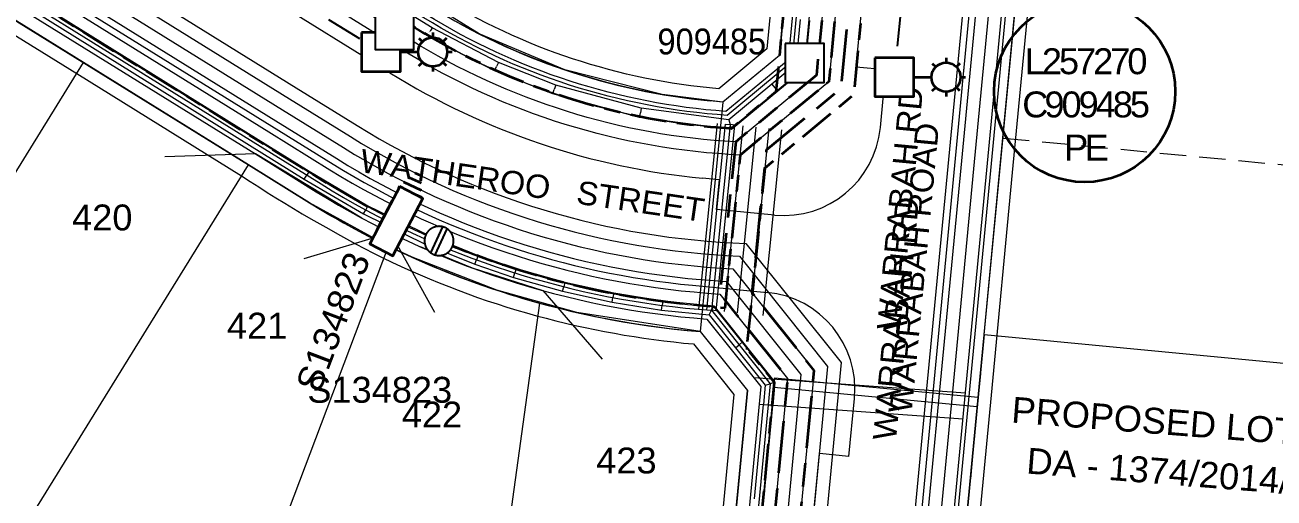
# Model space of a CAD drawing. Header units: metres. Extents: x 0 to 309348, y 0 to 6272736.
# Drawn here: x 308951.7 to 309048.2, y 6271867.9 to 6271904.4 of the extents above; entities that cross this region are included whole.
import ezdxf
from ezdxf.enums import TextEntityAlignment as Align

# ---------------------------------------------------------------- set-up
doc = ezdxf.new("R2010")
doc.units = ezdxf.units.M
for name, pattern in [('Cable Exist UG', [8.2, 4, -1.2, 1.8, -1.2]), ('DASHED', [0.75, 0.5, -0.25]), ('DASHEDX2', [38.1, 25.4, -12.7])]:
    doc.linetypes.add(name, pattern=pattern)
doc.layers.get('0').update_dxf_attribs({"color": 6})
for name, color, linetype, lineweight in [('_User Miscellaneous1', 30, 'Continuous', 13), ('_User Miscellaneous7', 3, 'Continuous', 13), ('_User Miscellaneous9', 211, 'Continuous', 13), ('_User_HV_Exist', 1, 'Continuous', 35), ('_User_LV_Exist', 5, 'Continuous', 35), ('Cadastre Developer_SP_NEW', 92, 'Continuous', 15), ('Cadastre Easements_SP_NEW', 52, 'DASHED', 15), ('Cadastre Roads_SP_NEW', 214, 'Continuous', 15)]:
    doc.layers.add(name, color=color, linetype=linetype, lineweight=lineweight)
doc.layers.add('_User Miscellaneous10', color=252, linetype='Continuous', lineweight=13, plot=False, transparency=0.85)
for name, color, linetype in [('Equip_SP_LV_NEW', 2, 'Continuous'), ('Services_SP_NEW_R4', 2, 'Continuous'), ('SupportsUG_SP_LV_NEW', 2, 'Continuous'), ('SupportsUG_SP_LV_SL_NEW', 2, 'Continuous')]:
    doc.layers.add(name, color=color, linetype=linetype)
doc.styles.add('ARIAL', font='arial.ttf', dxfattribs={"height": 2})
doc.styles.add('iecARIAL', font='arial.ttf', dxfattribs={"height": 2})
doc.styles.add('SL_LABEL', font='arial.ttf', dxfattribs={"height": 2})
doc.styles.get("Standard").update_dxf_attribs({"font": 'arial.ttf'})
doc.linetypes.add('IE Trench HV', pattern='A,5,-0.2,["/",Standard,S=2,R=0,X=0.5,Y=-1],-2', length=7.2)

# ---------------------------------------------------------------- blocks, each defined once
blk = doc.blocks.new('SL_LANTERN_NEW')
at = {"flags": 9}
for tag, p in [('LANTNUMBER', (-1.4, 2.6)), ('LOUTREACH', (-1.4, 2.2)), ('LOUTREACHVOCAB', (-1.4, 2)), ('LRATECODE', (-1.4, 1.8)), ('LREMOVE', (-1.4, 1.6)), ('LREPLACE', (-1.4, 1.4)), ('LTYPEVOCAB', (-1.4, 1)), ('LTYPE', (-1.4, 1.2)), ('LEGEND', (-1.4, 0.8)), ('SUBURB', (-1.4, 0.6)), ('STREETNAME', (-1.4, 0.4)), ('LOCATION', (-1.4, 0.2)), ('LNEW', (-6.4, 0)), ('LMASTVOCAB', (-6.2, 0)), ('LMAST', (-6, 0)), ('LLAMPVOCAB', (-5.8, 0)), ('LLAMP', (-5.6, 0)), ('LEXIST', (-5.4, 0)), ('LCHARGE3PERCENT', (-5.2, 0)), ('LCHARGE3', (-5, 0)), ('LCHARGE2PERCENT', (-4.8, 0)), ('LCHARGE2', (-4.6, 0)), ('LCHARGE1PERCENT', (-4.4, 0)), ('LCHARGE1', (-4.2, 0)), ('LCATEGORY', (-4, 0)), ('LBRACKETVOCAB', (-3.8, 0)), ('LBRACKET', (-3.6, 0)), ('LKINGHEIGHT', (-3.4, 0)), ('CREPLACE', (-3.2, 0)), ('CREMOVE', (-3, 0)), ('CNUMBER', (-2.8, 0)), ('CNEW', (-2.6, 0)), ('CEXIST', (-2.4, 0)), ('USAGE', (-2.2, 0)), ('STATE', (-2, 0)), ('OWNED_BY', (-1.8, 0)), ('ORIENTATION', (-1.6, 0)), ('OPERATING_VOLTAGE', (-1.4, 0)), ('MAINTAINED_BY', (-1.4, -0.663)), ('NOTES', (-1.4, 0)), ('NO_PHASES', (-1.2, 0)), ('LANTERN_TYPE', (-1, 0)), ('LANTERN_PURPOSE', (-0.8, 0)), ('CONTROL_TYPE', (-0.6, 0)), ('CONSTRUCTED_VOLTAGE', (-0.4, 0))]:
    blk.add_attdef(tag, text='', height=0.2, rotation=270, dxfattribs=at).set_placement(p, align=Align.MIDDLE_LEFT)
at = {"style": 'SL_LABEL', "flags": 8}
blk.add_attdef('ASSET_NUM', text='', height=1, dxfattribs=at).set_placement((7, 1), align=Align.MIDDLE_LEFT)
for tag, p, height, flags in [('OPERATED_BY', (-1.4, -0.407), 0.2, 9), ('Z', (0, 0), 0.001, 1)]:
    blk.add_attdef(tag, p, '', height=height, rotation=270, dxfattribs=dict(flags=flags))
at = {"style": 'SL_LABEL', "flags": 9}
blk.add_attdef('STREET_CODE', text='', height=0.001, rotation=270, dxfattribs=at).set_placement((0.001, 0), align=Align.MIDDLE_LEFT)
at = {"flags": 8}
blk.add_attdef('LNUMBER', text='', height=1, dxfattribs=at).set_placement((7, -1), align=Align.MIDDLE_LEFT)
blk.add_wipeout([(5.688, 0), (5.061, -1.061), (4, -1.688), (2.939, -1.061), (2.313, 0), (2.939, 1.061), (4, 1.687), (5.061, 1.061)])
for p, q in [((2.939, 1.061), (3.205, 0.795)), ((4, 1.5), (4, 1.125)), ((5.061, 1.061), (4.795, 0.795)), ((0, 0), (2.875, 0)), ((2.939, -1.061), (3.205, -0.795)), ((5.061, -1.061), (4.795, -0.795)), ((5.125, 0), (5.5, 0)), ((4, -1.125), (4, -1.5))]:
    blk.add_line(p, q)
blk.add_circle((4, 0), 1.125)
blk = doc.blocks.new('PILLAR_NEW')
at = {"width": 0.9}
blk.add_attdef('ASSET_NUM', text='', height=2, dxfattribs=at).set_placement((4, 2), align=Align.MIDDLE_LEFT)
for tag, p, flags in [('SUBURB', (-2, 0), 1), ('STREETNAME', (-1.8, 0), 9), ('PARENT', (-1.6, 0), 9), ('NOTES', (-1.4, 0), 9), ('LOCATION', (-1.2, 0), 9), ('LEGEND', (-1, 0), 9), ('USAGE', (-0.8, 0), 9), ('SUPPORT_TYPE', (-0.6, 0), 9), ('STATE', (-0.4, 0), 9), ('OWNED_BY', (-0.2, 0), 9)]:
    blk.add_attdef(tag, p, '', height=0.2, rotation=270, dxfattribs=dict(flags=flags))
blk.add_wipeout([(1, 2.5), (1, -2.5), (-1, -2.5), (-1, 2.5)])
blk.add_lwpolyline([(-1, 2.5), (-1, -1.25), (-1, 1.25), (-1, -2.5), (1, -2.5), (1, 2.5)], close=True)
blk = doc.blocks.new('*U331')
at = {"layer": 'Equip_SP_LV_NEW', "flags": 9}
for tag, p in [('ACTUAL_STATUS', (0, 0)), ('OPERATING_VOLTAGE', (0, -0.6)), ('ORIENTATION', (0, -0.8)), ('OWNED_BY', (0, -1)), ('CONSTRUCTED_VOLTAGE', (0, -0.2)), ('NO_PHASES', (0, -0.4)), ('STATE', (0, -1.2)), ('SWITCH_TYPE', (0, -1.4)), ('USAGE', (0, -1.6)), ('NOTES', (0, -1.8))]:
    blk.add_attdef(tag, text='', height=0.2, dxfattribs=at).set_placement(p, align=Align.MIDDLE_LEFT)
at = {"layer": 'Equip_SP_LV_NEW', "flags": 1}
blk.add_attdef('Z', (0, 0), '', height=0.2, dxfattribs=at)
blk.add_wipeout([(2.288, -1.052), (2.277, -1.077), (2.266, -1.103), (2.256, -1.129), (2.247, -1.155), (2.238, -1.181), (2.23, -1.207), (2.223, -1.234), (2.216, -1.261), (2.21, -1.288), (2.204, -1.315), (2.2, -1.342), (2.196, -1.369), (2.192, -1.396), (2.189, -1.424), (2.187, -1.451), (2.186, -1.479), (2.185, -1.507), (2.185, -1.534), (2.186, -1.562), (2.187, -1.589), (2.189, -1.617), (2.192, -1.644), (2.195, -1.672), (2.199, -1.699), (2.204, -1.726), (2.209, -1.754), (2.215, -1.78), (2.222, -1.807), (2.229, -1.834), (2.237, -1.86), (2.246, -1.887), (2.255, -1.913), (2.265, -1.938), (2.275, -1.964), (2.287, -1.989), (2.298, -2.014), (2.311, -2.039), (2.324, -2.063), (2.337, -2.087), (2.351, -2.111), (2.366, -2.134), (2.382, -2.157), (2.397, -2.18), (2.414, -2.202), (2.431, -2.224), (2.448, -2.245), (2.466, -2.266), (2.485, -2.287), (2.504, -2.307), (2.523, -2.326), (2.543, -2.345), (2.564, -2.364), (2.585, -2.382), (2.606, -2.399), (2.628, -2.416), (2.65, -2.433), (2.672, -2.449), (2.695, -2.464), (2.719, -2.479), (2.742, -2.493), (2.766, -2.507), (2.791, -2.52), (2.815, -2.532), (2.84, -2.544), (2.865, -2.555), (2.891, -2.566), (2.917, -2.576), (2.943, -2.585), (2.969, -2.594), (2.995, -2.602), (3.022, -2.61), (3.049, -2.616), (3.076, -2.622), (3.103, -2.628), (3.13, -2.633), (3.157, -2.637), (3.184, -2.64), (3.212, -2.643), (3.239, -2.645), (3.267, -2.646), (3.295, -2.647), (3.322, -2.647), (3.35, -2.646), (3.377, -2.645), (3.405, -2.643), (3.432, -2.64), (3.46, -2.637), (3.487, -2.633), (3.514, -2.628), (3.542, -2.623), (3.568, -2.617), (3.595, -2.61), (3.622, -2.603), (3.648, -2.595), (3.675, -2.587), (3.701, -2.577), (3.726, -2.567), (3.752, -2.557), (3.777, -2.546), (3.802, -2.534), (3.827, -2.522), (3.851, -2.509), (3.875, -2.495), (3.899, -2.481), (3.922, -2.466), (3.945, -2.451), (3.968, -2.435), (3.99, -2.418), (4.012, -2.402), (4.033, -2.384), (4.054, -2.366), (4.075, -2.348), (4.095, -2.329), (4.114, -2.309), (4.133, -2.289), (4.152, -2.269), (4.17, -2.248), (4.187, -2.226), (4.204, -2.205), (4.221, -2.183), (4.237, -2.16), (4.252, -2.137), (4.267, -2.114), (4.281, -2.09), (4.295, -2.066), (4.308, -2.042), (4.32, -2.017), (4.332, -1.992), (4.343, -1.967), (4.354, -1.941), (4.364, -1.916), (4.373, -1.89), (4.382, -1.864), (4.39, -1.837), (4.398, -1.811), (4.404, -1.784), (4.41, -1.757), (4.416, -1.73), (4.421, -1.703), (4.425, -1.675), (4.428, -1.648), (4.431, -1.62), (4.433, -1.593), (4.434, -1.565), (4.435, -1.538), (4.435, -1.51), (4.434, -1.482), (4.433, -1.455), (4.431, -1.427), (4.428, -1.4), (4.425, -1.372), (4.421, -1.345), (4.416, -1.318), (4.411, -1.291), (4.405, -1.264), (4.398, -1.237), (4.391, -1.21), (4.383, -1.184), (4.375, -1.158), (4.365, -1.132), (4.355, -1.106), (4.345, -1.08), (4.334, -1.055), (4.322, -1.03), (4.31, -1.006), (4.297, -0.981), (4.283, -0.957), (4.269, -0.933), (4.254, -0.91), (4.239, -0.887), (4.223, -0.865), (4.206, -0.842), (4.19, -0.821), (4.172, -0.799), (4.154, -0.778), (4.136, -0.758), (4.117, -0.738), (4.097, -0.718), (4.077, -0.699), (4.057, -0.68), (4.036, -0.662), (4.014, -0.645), (3.993, -0.628), (3.971, -0.611), (3.948, -0.595), (3.925, -0.58), (3.902, -0.565), (3.878, -0.551), (3.854, -0.537), (3.83, -0.524), (3.805, -0.512), (3.78, -0.5), (3.755, -0.489), (3.729, -0.478), (3.704, -0.468), (3.678, -0.459), (3.652, -0.45), (3.625, -0.442), (3.599, -0.435), (3.572, -0.428), (3.545, -0.422), (3.518, -0.416), (3.491, -0.412), (3.463, -0.408), (3.436, -0.404), (3.408, -0.401), (3.381, -0.399), (3.353, -0.398), (3.326, -0.397), (3.298, -0.397), (3.27, -0.398), (3.243, -0.399), (3.215, -0.401), (3.188, -0.404), (3.16, -0.407), (3.133, -0.411), (3.106, -0.416), (3.079, -0.421), (3.052, -0.427), (3.025, -0.434), (2.998, -0.441), (2.972, -0.449), (2.946, -0.458), (2.92, -0.467), (2.894, -0.477), (2.868, -0.487), (2.843, -0.499), (2.818, -0.51), (2.794, -0.523), (2.769, -0.536), (2.745, -0.549), (2.721, -0.564), (2.698, -0.578), (2.675, -0.594), (2.652, -0.609), (2.63, -0.626), (2.609, -0.643), (2.587, -0.66), (2.566, -0.678), (2.546, -0.697), (2.526, -0.716), (2.506, -0.735), (2.487, -0.755), (2.468, -0.776), (2.45, -0.797), (2.433, -0.818), (2.416, -0.84), (2.399, -0.862), (2.383, -0.884), (2.368, -0.907), (2.353, -0.931), (2.339, -0.954), (2.325, -0.978), (2.312, -1.003), (2.3, -1.027)]).dxf.layer = 'Equip_SP_LV_NEW'
at = {"layer": 'Equip_SP_LV_NEW'}
for p, q in [((2.676, -2.452), (3.604, -0.435)), ((3.017, -2.608), (3.944, -0.593))]:
    blk.add_line(p, q, dxfattribs=at)
at = {"layer": 'Equip_SP_LV_NEW', "flags": 128}
blk.add_lwpolyline([(3.78, -0.5), (3.755, -0.489), (3.729, -0.478), (3.704, -0.468), (3.678, -0.459), (3.652, -0.45), (3.625, -0.442), (3.599, -0.435), (3.572, -0.428), (3.545, -0.422), (3.518, -0.416), (3.491, -0.412), (3.463, -0.408), (3.436, -0.404), (3.408, -0.401), (3.381, -0.399), (3.353, -0.398), (3.326, -0.397), (3.298, -0.397), (3.27, -0.398), (3.243, -0.399), (3.215, -0.401), (3.188, -0.404), (3.16, -0.407), (3.133, -0.411), (3.106, -0.416), (3.079, -0.421), (3.052, -0.427), (3.025, -0.434), (2.998, -0.441), (2.972, -0.449), (2.946, -0.458), (2.92, -0.467), (2.894, -0.477), (2.868, -0.487), (2.843, -0.499), (2.818, -0.51), (2.794, -0.523), (2.769, -0.536), (2.745, -0.549), (2.721, -0.564), (2.698, -0.578), (2.675, -0.594), (2.652, -0.609), (2.63, -0.626), (2.609, -0.643), (2.587, -0.66), (2.566, -0.678), (2.546, -0.697), (2.526, -0.716), (2.506, -0.735), (2.487, -0.755), (2.468, -0.776), (2.45, -0.797), (2.433, -0.818), (2.416, -0.84), (2.399, -0.862), (2.383, -0.884), (2.368, -0.907), (2.353, -0.931), (2.339, -0.954), (2.325, -0.978), (2.312, -1.003), (2.3, -1.027), (2.288, -1.052), (2.277, -1.077), (2.266, -1.103), (2.256, -1.129), (2.247, -1.155), (2.238, -1.181), (2.23, -1.207), (2.223, -1.234), (2.216, -1.261), (2.21, -1.288), (2.204, -1.315), (2.2, -1.342), (2.196, -1.369), (2.192, -1.396), (2.189, -1.424), (2.187, -1.451), (2.186, -1.479), (2.185, -1.507), (2.185, -1.534), (2.186, -1.562), (2.187, -1.589), (2.189, -1.617), (2.192, -1.644), (2.195, -1.672), (2.199, -1.699), (2.204, -1.726), (2.209, -1.754), (2.215, -1.78), (2.222, -1.807), (2.229, -1.834), (2.237, -1.86), (2.246, -1.887), (2.255, -1.913), (2.265, -1.938), (2.275, -1.964), (2.287, -1.989), (2.298, -2.014), (2.311, -2.039), (2.324, -2.063), (2.337, -2.087), (2.351, -2.111), (2.366, -2.134), (2.382, -2.157), (2.397, -2.18), (2.414, -2.202), (2.431, -2.224), (2.448, -2.245), (2.466, -2.266), (2.485, -2.287), (2.504, -2.307), (2.523, -2.326), (2.543, -2.345), (2.564, -2.364), (2.585, -2.382), (2.606, -2.399), (2.628, -2.416), (2.65, -2.433), (2.672, -2.449), (2.695, -2.464), (2.719, -2.479), (2.742, -2.493), (2.766, -2.507), (2.791, -2.52), (2.815, -2.532), (2.84, -2.544), (2.865, -2.555), (2.891, -2.566), (2.917, -2.576), (2.943, -2.585), (2.969, -2.594), (2.995, -2.602), (3.022, -2.61), (3.049, -2.616), (3.076, -2.622), (3.103, -2.628), (3.13, -2.633), (3.157, -2.637), (3.184, -2.64), (3.212, -2.643), (3.239, -2.645), (3.267, -2.646), (3.295, -2.647), (3.322, -2.647), (3.35, -2.646), (3.377, -2.645), (3.405, -2.643), (3.432, -2.64), (3.46, -2.637), (3.487, -2.633), (3.514, -2.628), (3.542, -2.623), (3.568, -2.617), (3.595, -2.61), (3.622, -2.603), (3.648, -2.595), (3.675, -2.587), (3.701, -2.577), (3.726, -2.567), (3.752, -2.557), (3.777, -2.546), (3.802, -2.534), (3.827, -2.522), (3.851, -2.509), (3.875, -2.495), (3.899, -2.481), (3.922, -2.466), (3.945, -2.451), (3.968, -2.435), (3.99, -2.418), (4.012, -2.402), (4.033, -2.384), (4.054, -2.366), (4.075, -2.348), (4.095, -2.329), (4.114, -2.309), (4.133, -2.289), (4.152, -2.269), (4.17, -2.248), (4.187, -2.226), (4.204, -2.205), (4.221, -2.183), (4.237, -2.16), (4.252, -2.137), (4.267, -2.114), (4.281, -2.09), (4.295, -2.066), (4.308, -2.042), (4.32, -2.017), (4.332, -1.992), (4.343, -1.967), (4.354, -1.941), (4.364, -1.916), (4.373, -1.89), (4.382, -1.864), (4.39, -1.837), (4.398, -1.811), (4.404, -1.784), (4.41, -1.757), (4.416, -1.73), (4.421, -1.703), (4.425, -1.675), (4.428, -1.648), (4.431, -1.62), (4.433, -1.593), (4.434, -1.565), (4.435, -1.538), (4.435, -1.51), (4.434, -1.482), (4.433, -1.455), (4.431, -1.427), (4.428, -1.4), (4.425, -1.372), (4.421, -1.345), (4.416, -1.318), (4.411, -1.291), (4.405, -1.264), (4.398, -1.237), (4.391, -1.21), (4.383, -1.184), (4.375, -1.158), (4.365, -1.132), (4.355, -1.106), (4.345, -1.08), (4.334, -1.055), (4.322, -1.03), (4.31, -1.006), (4.297, -0.981), (4.283, -0.957), (4.269, -0.933), (4.254, -0.91), (4.239, -0.887), (4.223, -0.865), (4.206, -0.842), (4.19, -0.821), (4.172, -0.799), (4.154, -0.778), (4.136, -0.758), (4.117, -0.738), (4.097, -0.718), (4.077, -0.699), (4.057, -0.68), (4.036, -0.662), (4.014, -0.645), (3.993, -0.628), (3.971, -0.611), (3.948, -0.595), (3.925, -0.58), (3.902, -0.565), (3.878, -0.551), (3.854, -0.537), (3.83, -0.524), (3.805, -0.512)], close=True, dxfattribs=at)
blk = doc.blocks.new('*U434')
for p, q in [((0.156, 2.13), (1.518, 1.502)), ((0.592, 2.48), (1.501, 2.061)), ((1.029, 2.829), (1.483, 2.62)), ((-0.28, 1.781), (1.536, 0.944)), ((0, 0), (0.628, 1.362))]:
    blk.add_line(p, q)
blk = doc.blocks.new('*U279')
at = {"width": 0.9, "flags": 8}
blk.add_attdef('ASSET_NUM', text='', height=2, dxfattribs=at).set_placement((4, 2), align=Align.MIDDLE_LEFT)
at = {"flags": 1}
blk.add_attdef('Z', (-2.351, -1.813), '', height=0.2, rotation=270, dxfattribs=at)
at = {"ltscale": 10}
blk.add_wipeout([(-1.5, -1.5), (-1.5, 1.5), (1.5, 1.5), (1.5, -1.5)], dxfattribs=at)
blk.add_lwpolyline([(-1.5, 1.5), (-1.5, -1.5), (1.5, -1.5), (1.5, 1.5)], close=True)
at = {"flags": 9}
for tag, p in [('NOTES', (-2, -1.813)), ('SUBURB', (-1.8, -1.813)), ('STREETNAME', (-1.6, -1.813)), ('LOCATION', (-1.4, -1.813)), ('LEGEND', (-1.2, -1.813)), ('USAGE', (-1, -1.813)), ('STATE', (-0.8, -1.813)), ('OWNED_BY', (-0.6, -1.813)), ('COLUMN_TYPE', (-0.4, -1.813)), ('STREET_CODE', (-0.2, -1.813)), ('STRUCTURE_PLANT_NUMBER', (0.031, -1.813))]:
    blk.add_attdef(tag, text='', height=0.2, rotation=270, dxfattribs=at).set_placement(p, align=Align.MIDDLE_LEFT)

msp = doc.modelspace()

# ---------------------------------------------------------------- linework, layer by layer
at = {"layer": '_User Miscellaneous1', "ltscale": 0.75}
for p, q in [((308951.6495, 6271906.79881), (308973.60279, 6271893.15956)), ((308983.11864, 6271904.215), (308978.84974, 6271906.84838)), ((308951.27011, 6271906.18687), (308973.23023, 6271892.54339)), ((308982.76306, 6271903.58837), (308978.47114, 6271906.23595)), ((309011.54651, 6271904.86649), (309011.2162, 6271901.4092)), ((309012.26325, 6271904.79801), (309011.90457, 6271901.04384)), ((308982.76306, 6271903.58837), (308982.94085, 6271903.90169)), ((308987.93513, 6271900.89868), (308982.76306, 6271903.58837)), ((308983.11864, 6271904.215), (308982.94085, 6271903.90169)), ((308988.23466, 6271901.55446), (308983.11864, 6271904.215)), ((308988.23466, 6271901.55446), (308988.08489, 6271901.22657)), ((308992.65962, 6271899.80055), (308988.23466, 6271901.55446)), ((308987.93513, 6271900.89868), (308988.08489, 6271901.22657)), ((308992.43209, 6271899.11624), (308987.93513, 6271900.89868)), ((309011.2162, 6271901.4092), (309009.36113, 6271899.8777)), ((309011.90457, 6271901.04384), (309009.81952, 6271899.32246)), ((309011.2162, 6271901.4092), (309011.56038, 6271901.22652)), ((309011.90457, 6271901.04384), (309011.56038, 6271901.22652)), ((308992.65962, 6271899.80055), (308992.54586, 6271899.4584)), ((308999.26829, 6271898.00972), (308992.65962, 6271899.80055)), ((309009.36113, 6271899.8777), (309006.02307, 6271897.12185)), ((309009.36113, 6271899.8777), (309009.59033, 6271899.60008)), ((308992.43209, 6271899.11624), (308992.54586, 6271899.4584)), ((308999.12658, 6271897.30215), (308992.43209, 6271899.11624)), ((309009.81952, 6271899.32246), (309006.23986, 6271896.36717)), ((309009.81952, 6271899.32246), (309009.59033, 6271899.60008)), ((308999.26829, 6271898.00972), (308999.19744, 6271897.65594)), ((309006.02307, 6271897.12185), (308999.26829, 6271898.00972)), ((308999.12658, 6271897.30215), (308999.19744, 6271897.65594)), ((309006.23986, 6271896.36717), (308999.12658, 6271897.30215)), ((309006.02307, 6271897.12185), (309006.13147, 6271896.74451)), ((309006.23986, 6271896.36717), (309006.13147, 6271896.74451)), ((308973.23023, 6271892.54339), (308973.41651, 6271892.85148)), ((308973.60279, 6271893.15956), (308973.41651, 6271892.85148)), ((308973.60279, 6271893.15956), (308978.15366, 6271890.48254)), ((308973.23023, 6271892.54339), (308977.81267, 6271889.84779)), ((308977.81267, 6271889.84779), (308977.98316, 6271890.16516)), ((308978.15366, 6271890.48254), (308977.98316, 6271890.16516)), ((308978.15366, 6271890.48254), (308982.87357, 6271888.17797)), ((308977.81267, 6271889.84779), (308982.58064, 6271887.51976)), ((308982.87357, 6271888.17797), (308982.72711, 6271887.84886)), ((308982.87357, 6271888.17797), (308986.67063, 6271886.64704)), ((308982.58064, 6271887.51976), (308982.72711, 6271887.84886)), ((308982.58064, 6271887.51976), (308986.41965, 6271885.97191)), ((308986.41965, 6271885.97191), (308986.54514, 6271886.30948)), ((308986.67063, 6271886.64704), (308986.54514, 6271886.30948)), ((308986.67063, 6271886.64704), (308989.60722, 6271885.64582)), ((308986.41965, 6271885.97191), (308989.393, 6271884.95816)), ((308989.393, 6271884.95816), (308989.50011, 6271885.30199)), ((308989.60722, 6271885.64582), (308989.50011, 6271885.30199)), ((308989.60722, 6271885.64582), (308993.36109, 6271884.58507)), ((308989.393, 6271884.95816), (308993.18575, 6271883.88642)), ((308993.18575, 6271883.88642), (308993.27342, 6271884.23575)), ((308993.36109, 6271884.58507), (308993.27342, 6271884.23575)), ((308993.36109, 6271884.58507), (308997.14179, 6271883.75395)), ((308993.18575, 6271883.88642), (308997.00779, 6271883.04621)), ((308997.00779, 6271883.04621), (308997.07479, 6271883.40008)), ((308997.14179, 6271883.75395), (308997.07479, 6271883.40008)), ((308997.14179, 6271883.75395), (309000.93358, 6271883.15043)), ((308997.00779, 6271883.04621), (309000.84104, 6271882.43609)), ((309000.84104, 6271882.43609), (309000.88731, 6271882.79326)), ((309000.84104, 6271882.43609), (309004.50184, 6271882.06939)), ((309000.93358, 6271883.15043), (309000.88731, 6271882.79326)), ((309000.93358, 6271883.15043), (309004.8748, 6271882.75563)), ((309004.50184, 6271882.06939), (309004.68832, 6271882.41251)), ((309004.8748, 6271882.75563), (309004.68832, 6271882.41251)), ((309004.8748, 6271882.75563), (309007.09919, 6271879.97663)), ((309004.50184, 6271882.06939), (309006.53708, 6271879.5267)), ((309006.53708, 6271879.5267), (309006.81813, 6271879.75167)), ((309006.53708, 6271879.5267), (309008.8495, 6271876.63772)), ((309007.09919, 6271879.97663), (309006.81813, 6271879.75167)), ((309007.09919, 6271879.97663), (309009.59399, 6271876.85979)), ((309008.8495, 6271876.63772), (309008.7065, 6271875.14101)), ((309008.8495, 6271876.63772), (309009.22174, 6271876.74875)), ((309009.59399, 6271876.85979), (309009.22174, 6271876.74875)), ((309009.59399, 6271876.85979), (309009.42324, 6271875.07253)), ((309008.01063, 6271867.85758), (309008.7065, 6271875.14101)), ((309008.7065, 6271875.14101), (309009.06487, 6271875.10677)), ((309008.7065, 6271875.14101), (309009.06487, 6271875.10677)), ((309008.72737, 6271867.7891), (309009.42324, 6271875.07253)), ((309009.42324, 6271875.07253), (309009.06487, 6271875.10677)), ((309009.42324, 6271875.07253), (309009.06487, 6271875.10677))]:
    msp.add_line(p, q, dxfattribs=at)
at = {"layer": '_User Miscellaneous1', "ltscale": 0.7}
for p, q in [((309004.33013, 6271882.44858), (309005.77328, 6271896.78058)), ((309005.04651, 6271882.37644), (309006.48966, 6271896.70844)), ((309005.77328, 6271896.78058), (309006.13147, 6271896.74451)), ((309006.48966, 6271896.70844), (309006.13147, 6271896.74451)), ((309004.33013, 6271882.44858), (309004.68832, 6271882.41251)), ((309005.04651, 6271882.37644), (309004.68832, 6271882.41251)), ((309009.49771, 6271876.48291), (309009.53195, 6271876.84128)), ((309009.49771, 6271876.48291), (309025.22609, 6271874.9802)), ((309009.56619, 6271877.19965), (309009.53195, 6271876.84128)), ((309009.56619, 6271877.19965), (309025.29457, 6271875.69694)), ((309025.29457, 6271875.69694), (309025.26033, 6271875.33857)), ((309025.22609, 6271874.9802), (309025.26033, 6271875.33857))]:
    msp.add_line(p, q, dxfattribs=at)
at = {"layer": '_User Miscellaneous10', "linetype": 'DASHEDX2', "ltscale": 0.08}
for p, q in [((309027.20689, 6271895.71262), (309057.0709, 6271892.85937)), ((309025.75697, 6271880.53672), (309019.63838, 6271816.49552))]:
    msp.add_line(p, q, dxfattribs=at)
at = {"layer": '_User Miscellaneous10', "flags": 128}
for points in [[(309005.1365, 6271896.8447), (309003.69335, 6271882.5127)], [(309006.13147, 6271896.74451), (309004.68832, 6271882.41251)], [(309007.12644, 6271896.64432), (309005.68329, 6271882.31232)], [(309008.12141, 6271896.54413), (309006.67826, 6271882.21214)], [(309009.11637, 6271896.44395), (309007.67323, 6271882.11195)], [(309010.11134, 6271896.34376), (309008.66819, 6271882.01176)], [(309024.32043, 6271876.01532), (309007.97151, 6271877.19053)], [(309008.36648, 6271875.15698), (309024.13016, 6271874.02384)]]:
    msp.add_lwpolyline(points, dxfattribs=at)
at = {"layer": '_User Miscellaneous7', "ltscale": 15}
msp.add_line((309009.93506, 6271902.08918), (309011.95276, 6271923.20777), dxfattribs=at)
at = {"layer": '_User Miscellaneous9', "ltscale": 15}
msp.add_line((309009.93506, 6271902.08918), (309011.95276, 6271923.20777), dxfattribs=at)
at = {"layer": '_User_LV_Exist', "linetype": 'Cable Exist UG', "ltscale": 0.7, "flags": 128}
msp.add_lwpolyline([(308978.10898, 6271890.43815), (308974.68336, 6271892.41958), (308941.4999, 6271912.9764)], dxfattribs=at)
at = {"layer": '_User_LV_Exist', "linetype": 'Continuous'}
msp.add_circle((309033.51982, 6271899.30565), 7, dxfattribs=at)
at = {"layer": 'Cadastre Developer_SP_NEW', "ltscale": 15, "transparency": 33554687}
for p, q in [((309025.75697, 6271880.53672), (309031.28263, 6271938.37197)), ((309009.93506, 6271902.08918), (309011.95276, 6271923.20777)), ((308956.17344, 6271901.53362), (308943.42199, 6271909.43302)), ((308939.32139, 6271874.33052), (308956.17344, 6271901.53362)), ((308968.92489, 6271893.63422), (308956.17344, 6271901.53362)), ((309009.93506, 6271902.08918), (309005.57276, 6271898.48774)), ((309005.57276, 6271898.48774), (309004.57997, 6271898.58259)), ((308952.07284, 6271866.43112), (308968.92489, 6271893.63422)), ((308973.6301, 6271890.71938), (308968.92489, 6271893.63422)), ((308967.47313, 6271854.90109), (308979.73536, 6271887.35858)), ((308986.78862, 6271849.26291), (308991.43637, 6271882.96125)), ((309002.88705, 6271880.86328), (309003.82238, 6271880.77392)), ((309003.82238, 6271880.77392), (309007.46391, 6271876.22443)), ((309004.72425, 6271847.54931), (309007.46391, 6271876.22443))]:
    msp.add_line(p, q, dxfattribs=at)
at = {"layer": 'Cadastre Developer_SP_NEW', "ltscale": 15, "flags": 128}
for points in [[(309025.75697, 6271880.53672), (309055.62098, 6271877.68347), (309060.15782, 6271925.16911), (309077.50426, 6271947.54187), (309102.47357, 6271966.3244), (309102.47357, 6271966.3244)], [(309025.75697, 6271880.53672), (309019.63838, 6271816.49552), (309023.22044, 6271811.96714), (309074.78478, 6271804.85528)]]:
    msp.add_lwpolyline(points, dxfattribs=at)
at = {"layer": 'Cadastre Developer_SP_NEW', "ltscale": 15, "transparency": 33554687}
for start, end in [(238.2221889, 244.1142207), (244.1142207, 254.6926201), (254.6926201, 264.5424479)]:
    msp.add_arc((309009.33539, 6271948.35594), 67.8, start, end, dxfattribs=at)
at = {"layer": 'Cadastre Roads_SP_NEW', "color": 4, "linetype": 'Continuous', "ltscale": 2, "transparency": 33554495}
for p, q in [((308888.95544, 6271947.29169), (308975.47341, 6271893.69465)), ((309015.87933, 6271901.21989), (309018.16891, 6271901.00114)), ((309017.74092, 6271896.52154), (309018.16891, 6271901.00114)), ((309005.30075, 6271892.48641), (309004.00932, 6271892.60979)), ((309005.082, 6271890.19683), (309005.30075, 6271892.48641)), ((309009.5616, 6271889.76885), (309005.082, 6271890.19683)), ((309003.22029, 6271884.34738), (309008.99095, 6271883.79605)), ((309015.31566, 6271871.13713), (309015.74364, 6271875.61673)), ((309007.7786, 6271816.43226), (309013.02608, 6271871.35588)), ((309015.31566, 6271871.13713), (309013.02608, 6271871.35588))]:
    msp.add_line(p, q, dxfattribs=at)
for centre, radius, start, end in [((309010.27456, 6271897.23554), 7.5, 264.5424479, 354.5424479), ((309009.33503, 6271948.35663), 64.3, 238.2221889, 264.542775), ((309008.27729, 6271876.33073), 7.5, 354.5424479, 84.5424479)]:
    msp.add_arc(centre, radius, start, end, dxfattribs=at)

# ---------------------------------------------------------------- block references
at = {"layer": '_User_LV_Exist', "color": 2, "linetype": 'IE Trench HV', "ltscale": 0.75}
msp.add_blockref('SL_LANTERN_NEW', (309018.81547, 6271900.40853), dxfattribs=at)

# ---------------------------------------------------------------- texts
at = {"layer": '_User Miscellaneous10', "style": 'ARIAL'}
for s, p in [('420', (308957.62409, 6271889.58046)), ('421', (308969.58663, 6271881.22499)), ('422', (308983.09507, 6271874.36611)), ('423', (308998.12076, 6271870.8178))]:
    msp.add_text(s, height=2, dxfattribs=at).set_placement(p, align=Align.MIDDLE_CENTER)
at = {"layer": '_User Miscellaneous10', "transparency": 33554610, "style": 'ARIAL'}
msp.add_text('PROPOSED LOT 101', height=2, rotation=355.5089955, dxfattribs=at).set_placement((309041.59195, 6271873.67553), align=Align.MIDDLE)
msp.add_text('DA - 1374/2014/ZB', height=2, rotation=355.5089955, dxfattribs=at).set_placement((309040.89506, 6271868.88553), align=Align.CENTER)
at = {"layer": '_User_HV_Exist', "ltscale": 20, "style": 'ARIAL'}
for s, rotation, p in [('WARRABAH ROAD', 84.5424479, (309021.21797, 6271885.60022)), ('WATHEROO   STREET', 351.7069275, (308990.72161, 6271891.16092))]:
    msp.add_text(s, height=1.8, rotation=rotation, dxfattribs=at).set_placement(p, align=Align.CENTER)
at = {"layer": '_User_LV_Exist', "ltscale": 20, "style": 'ARIAL'}
msp.add_text('WARRABAH RD', height=1.8, rotation=84.5424479, dxfattribs=at).set_placement((309019.84022, 6271881.69406), align=Align.CENTER)
at = {"layer": '_User_LV_Exist', "insert": (309033.51982, 6271898.30565), "char_height": 2, "width": 11.3087193, "attachment_point": 5}
msp.add_mtext('{\\T0.8;L257270\\PC909485\\PPE}', dxfattribs=at)

# ---------------------------------------------------------------- next in the draw order: linework, layer by layer
at = {"layer": 'Cadastre Roads_SP_NEW', "color": 4, "linetype": 'Continuous', "ltscale": 2, "transparency": 33554495}
for p, q in [((309015.87933, 6271901.21989), (309019.53612, 6271939.49425)), ((309015.94828, 6271814.67265), (309027.79849, 6271938.70485))]:
    msp.add_line(p, q, dxfattribs=at)

# ---------------------------------------------------------------- next in the draw order: block references
at = {"layer": '_User_LV_Exist', "color": 2, "linetype": 'IE Trench HV', "ltscale": 0.75}
msp.add_blockref('SL_LANTERN_NEW', (308979.15275, 6271902.35527), dxfattribs=at)

# ---------------------------------------------------------------- next in the draw order: texts
at = {"layer": '_User Miscellaneous10', "color": 128, "ltscale": 20, "style": 'ARIAL'}
msp.add_text('WARRABAH RD', height=1.8, rotation=84.5424479, dxfattribs=at).set_placement((309020.15693, 6271890.2234), align=Align.CENTER)

# ---------------------------------------------------------------- next in the draw order: linework, layer by layer
at = {"layer": '_User Miscellaneous10', "flags": 128}
for points in [[(308899.20063, 6272060.18509), (308875.25525, 6272042.00431), (309012.68734, 6271956.86647), (309014.66188, 6271951.56658, 0.0431794), (309012.56785, 6271940.16001), (309010.95729, 6271923.30288), (309008.97899, 6271902.59662), (309005.24894, 6271899.51716, -0.11791701), (308983.53033, 6271906.70142), (308936.03499, 6271936.12432), (308895.88063, 6271960.99956), (308825.77119, 6272004.43167)], [(308899.80534, 6272059.38864), (308877.0191, 6272042.08796), (309013.50493, 6271957.53632), (309015.71212, 6271951.61196, 0.04439541), (309013.56332, 6271940.0649), (309011.95276, 6271923.20777), (309009.93506, 6271902.08918), (309005.57276, 6271898.48774, -0.11998759), (308983.00406, 6271905.85111), (308935.50836, 6271935.27423), (308895.354, 6271960.14946), (308825.82868, 6272003.21972)], [(308900.41005, 6272058.5922), (308878.78295, 6272042.1716), (309014.32251, 6271958.20617), (309016.76332, 6271951.65478, 0.04564039), (309014.55878, 6271939.96979), (309012.94823, 6271923.11266), (309010.89113, 6271901.58173), (309005.90019, 6271897.4613, -0.12199489), (308982.47779, 6271905.00079), (308934.98173, 6271934.42413), (308894.82738, 6271959.29936), (308825.88616, 6272002.00777)], [(308901.01476, 6272057.79575), (308880.54681, 6272042.25525), (309015.1401, 6271958.87602), (309017.81548, 6271951.695, 0.04691551), (309015.55425, 6271939.87468), (309013.9437, 6271923.01755), (309011.84721, 6271901.07429), (309006.2311, 6271896.43774, -0.1239421), (308981.95152, 6271904.15047), (308934.45511, 6271933.57403), (308894.30075, 6271958.44927), (308825.94364, 6272000.79583)], [(308901.61947, 6272056.99931), (308882.31066, 6272042.3389), (309015.95768, 6271959.54587), (309018.86864, 6271951.73254, 0.04822202), (309016.54972, 6271939.77957), (309014.93916, 6271922.92244), (309012.80328, 6271900.56684), (309006.56538, 6271895.41695, -0.12583219), (308981.42524, 6271903.30015), (308933.92848, 6271932.72394), (308893.77412, 6271957.59917), (308826.00113, 6271999.58388)], [(308902.22418, 6272056.20286), (308884.07452, 6272042.42254), (309016.77527, 6271960.21572), (309019.92283, 6271951.76733, 0.04956123), (309017.54518, 6271939.68446), (309015.93463, 6271922.82733), (309013.75935, 6271900.0594), (309006.90291, 6271894.39885, -0.12766792), (308980.89897, 6271902.44984), (308933.40185, 6271931.87384), (308893.2475, 6271956.74907), (308826.05861, 6271998.37193)], [(308833.433, 6271819.17284), (308889.47128, 6271811.55759), (308997.079, 6271797.00746), (309000.46761, 6271792.4672), (309015.48161, 6271790.36066), (309019.98676, 6271793.9115), (309042.53642, 6271790.86305), (309044.62234, 6271805.98694), (309021.6158, 6271809.16005), (309016.53727, 6271815.58025), (309022.33397, 6271876.25232), (309023.97425, 6271893.42057), (309026.87169, 6271923.7472), (309028.29623, 6271938.6573, -0.16749916), (309042.19251, 6271969.18521, -0.16749916)], [(308833.98741, 6271820.10669), (308889.60594, 6271812.54848), (308997.6292, 6271797.94217), (309001.01956, 6271793.39955), (309015.19784, 6271791.41027), (309019.70066, 6271794.95927), (309041.68206, 6271791.98764), (309043.49509, 6271805.13295), (309021.08092, 6271808.22436), (309015.50357, 6271815.27516), (309021.3385, 6271876.34743), (309022.97878, 6271893.51567), (309025.87623, 6271923.84231), (309027.30076, 6271938.75241, -0.16749916), (309041.46705, 6271969.87346, -0.16749916)], [(308832.87858, 6271818.23899), (308889.33663, 6271810.5667), (308996.5288, 6271796.07276), (308999.91565, 6271791.53485), (309015.76538, 6271789.31105), (309020.27286, 6271792.86373), (309043.39078, 6271789.73845), (309045.74959, 6271806.84094), (309022.15068, 6271810.09575), (309017.57098, 6271815.88534), (309023.32943, 6271876.15721), (309024.96971, 6271893.32546), (309027.86716, 6271923.65209), (309029.29169, 6271938.56219, -0.16749916), (309042.91798, 6271968.49695, -0.16749916)], [(308832.32417, 6271817.30514), (308889.20197, 6271809.5758), (308995.9786, 6271795.13805), (308999.3637, 6271790.60249), (309016.04916, 6271788.26144), (309020.55896, 6271791.81595), (309044.24514, 6271788.61386), (309046.87685, 6271807.69493), (309022.68556, 6271811.03144), (309018.60468, 6271816.19043), (309024.3249, 6271876.0621), (309025.96518, 6271893.23035), (309028.86263, 6271923.55698), (309030.28716, 6271938.46708, -0.16749916), (309043.64344, 6271967.80869, -0.16749916)], [(308831.21534, 6271815.43744), (308888.93266, 6271807.59402), (308994.87821, 6271793.26864), (308998.25979, 6271788.73779), (309016.6167, 6271786.16222), (309021.13116, 6271789.7204), (309045.95386, 6271786.36466), (309049.13135, 6271809.40292), (309023.75532, 6271812.90283), (309020.67208, 6271816.80061), (309026.31584, 6271875.87188), (309027.95611, 6271893.04013), (309030.85356, 6271923.36677), (309032.27809, 6271938.27687, -0.16749916), (309045.09437, 6271966.43217, -0.16749916)], [(308831.76976, 6271816.37129), (308889.06731, 6271808.58491), (308995.42841, 6271794.20335), (308998.81175, 6271789.67014), (309016.33293, 6271787.21183), (309020.84506, 6271790.76818), (309045.0995, 6271787.48926), (309048.0041, 6271808.54892), (309023.22044, 6271811.96714), (309019.63838, 6271816.49552), (309025.32037, 6271875.96699), (309026.96065, 6271893.13524), (309029.8581, 6271923.46187), (309031.28263, 6271938.37197, -0.16749916), (309044.36891, 6271967.12043, -0.16749916)], [(309003.82238, 6271880.77392), (309007.46391, 6271876.22443), (309001.98989, 6271818.92964), (308997.64696, 6271815.49429), (308926.74785, 6271825.27284), (308911.09602, 6271827.43157), (308878.40548, 6271831.94032), (308860.82043, 6271834.36569, -0.20132308), (308833.0241, 6271850.47456), (308814.25124, 6271875.263), (308815.02508, 6271880.86667), (308857.94819, 6271913.37334, 0.09871689), (308873.5778, 6271930.06416), (308881.60535, 6271943.02247), (308887.11224, 6271944.31635), (308912.10249, 6271928.83514), (308938.32141, 6271912.59278), (308968.92489, 6271893.63422), (308973.6301, 6271890.71938, 0.11865842), (309003.82238, 6271880.77392)]]:
    msp.add_lwpolyline(points, format="xyb", dxfattribs=at)
at = {"layer": '_User Miscellaneous10', "color": 4, "flags": 128}
for points in [[(308900.22864, 6272058.83113), (308878.2538, 6272042.14651), (309014.07724, 6271958.00521), (309016.44786, 6271951.64221, 0.04526378), (309014.26014, 6271939.99833), (309012.64959, 6271923.14119), (309010.60431, 6271901.73397), (309005.80159, 6271897.76893, -0.12139915), (308982.63567, 6271905.25588), (308935.13972, 6271934.67916), (308894.98536, 6271959.55439), (308825.86892, 6272002.37136)], [(308832.15785, 6271817.02498), (308889.16157, 6271809.27854), (308995.81355, 6271794.85764), (308999.19811, 6271790.32279), (309016.13429, 6271787.94656), (309020.64479, 6271791.50162), (309044.50145, 6271788.27648), (309047.21502, 6271807.95113), (309022.84602, 6271811.31215), (309018.91479, 6271816.28196), (309024.62354, 6271876.03357), (309026.26382, 6271893.20182), (309029.16127, 6271923.52845), (309030.5858, 6271938.43855, -0.16749916), (309043.86108, 6271967.60221, -0.16749916)]]:
    msp.add_lwpolyline(points, format="xyb", dxfattribs=at)
at = {"layer": '_User Miscellaneous10', "flags": 128}
for points in [[(309007.34081, 6271887.58005), (309014.70206, 6271878.3834), (309008.6742, 6271815.29183), (308999.64815, 6271808.15201), (308925.79145, 6271818.33848), (308910.13962, 6271820.49722), (308877.44908, 6271825.00597), (308859.89455, 6271827.42712, -0.2011445), (308827.44401, 6271846.24814), (308806.92041, 6271873.34833), (308808.48753, 6271884.69648), (308853.7991, 6271919.01199, 0.09914227), (308867.62932, 6271933.75409), (308877.18162, 6271949.17371), (308888.33378, 6271951.79398), (308915.78888, 6271934.78582), (308942.0078, 6271918.54345), (308972.61128, 6271899.58489), (308977.31649, 6271896.67006, 0.1309554)], [(309006.84612, 6271886.59782), (309013.66803, 6271878.07498), (309007.7193, 6271815.81152), (308999.36226, 6271809.20091), (308925.92808, 6271819.32911), (308910.27624, 6271821.48784), (308877.58571, 6271825.99659), (308860.02696, 6271828.41833, -0.20116757), (308828.24117, 6271846.85191), (308807.96767, 6271873.62186), (308809.42146, 6271884.14937), (308854.39152, 6271918.20623, 0.09907633), (308868.47909, 6271933.22694), (308877.81358, 6271948.29496), (308888.15927, 6271950.72575), (308915.26225, 6271933.93572), (308941.48117, 6271917.69336), (308972.08465, 6271898.7348), (308976.78986, 6271895.81997, 0.12906065)], [(309005.84851, 6271884.64365), (309011.59999, 6271877.45813), (309005.80949, 6271816.85089), (308998.7905, 6271811.2987), (308926.20133, 6271821.31035), (308910.5495, 6271823.46908), (308877.85896, 6271827.97783), (308860.29164, 6271830.40075, -0.20121598), (308829.83548, 6271848.05946), (308810.06219, 6271874.1689), (308811.28933, 6271883.05514), (308855.57668, 6271916.59497, 0.09894993), (308870.17865, 6271932.17266), (308879.07751, 6271946.53747), (308887.81026, 6271948.58929), (308914.209, 6271932.23553), (308940.42792, 6271915.99316), (308971.0314, 6271897.0346), (308975.73661, 6271894.11977, 0.12541703)], [(309005.34573, 6271883.67152), (309010.56597, 6271877.14971), (309004.85459, 6271817.37058), (308998.50461, 6271812.3476), (308926.33796, 6271822.30097), (308910.68613, 6271824.45971), (308877.99559, 6271828.96845), (308860.42391, 6271831.39198, -0.20124139), (308830.63263, 6271848.66324), (308811.10946, 6271874.44243), (308812.22327, 6271882.50802), (308856.16941, 6271915.78945, 0.09888932), (308871.02843, 6271931.64553), (308879.70947, 6271945.65872), (308887.63576, 6271947.52105), (308913.68237, 6271931.38543), (308939.90129, 6271915.14307), (308970.50477, 6271896.18451), (308975.20998, 6271893.26968, 0.12366407)], [(309004.8404, 6271882.70259), (309009.53195, 6271876.84128), (309003.89969, 6271817.89027), (308998.21873, 6271813.39649), (308926.47459, 6271823.2916), (308910.82276, 6271825.45033), (308878.13222, 6271829.95908), (308860.55614, 6271832.38321, -0.20126768), (308831.42979, 6271849.26701), (308812.15672, 6271874.71595), (308813.15721, 6271881.9609), (308856.76224, 6271914.98401, 0.09883032), (308871.87822, 6271931.11841), (308880.34143, 6271944.77997), (308887.46125, 6271946.45282), (308913.15574, 6271930.53533), (308939.37466, 6271914.29297), (308969.97814, 6271895.33441), (308974.68336, 6271892.41958, 0.12195448)], [(309004.3326, 6271881.73674), (309008.49793, 6271876.53286), (309002.94479, 6271818.40995), (308997.93285, 6271814.44539), (308926.61122, 6271824.28222), (308910.95939, 6271826.44095), (308878.26885, 6271830.9497), (308860.68831, 6271833.37444, -0.20129489), (308832.22694, 6271849.87079), (308813.20398, 6271874.98947), (308814.09114, 6271881.41379), (308857.35517, 6271914.17864, 0.09877287), (308872.72801, 6271930.59128), (308880.97339, 6271943.90122), (308887.28675, 6271945.38459), (308912.62912, 6271929.68524), (308938.84804, 6271913.44287), (308969.45152, 6271894.48431), (308974.15673, 6271891.56948, 0.12028649)], [(309003.30947, 6271879.81445), (309006.42989, 6271875.91601), (309001.03498, 6271819.44932), (308997.36108, 6271816.54318), (308941.74381, 6271824.21403), (308895.38269, 6271830.60826), (308860.95249, 6271835.35694, -0.20135235), (308833.82125, 6271851.07834), (308826.50591, 6271860.73781), (308823.86289, 6271864.22777), (308815.2985, 6271875.53652), (308815.95902, 6271880.31956), (308847.43665, 6271904.1583), (308858.54249, 6271912.56901, 0.0511265), (308867.87381, 6271920.86565, 0.04631527), (308874.4279, 6271929.53754), (308882.23731, 6271942.14373), (308886.93774, 6271943.24812), (308925.83274, 6271919.15305), (308955.64681, 6271900.68352), (308968.38663, 6271892.79133, 0.02803875), (308979.29063, 6271886.46287, 0.04622277), (308991.17237, 6271881.99673, 0.04440366)]]:
    msp.add_lwpolyline(points, format="xyb", close=True, dxfattribs=at)
at = {"layer": '_User Miscellaneous10', "color": 3, "flags": 128}
msp.add_lwpolyline([(309006.34866, 6271885.61905), (309012.63401, 6271877.76655), (309006.7644, 6271816.33121), (308999.07638, 6271810.2498), (308926.06471, 6271820.31973), (308910.41287, 6271822.47846), (308877.72234, 6271826.98721), (308860.15932, 6271829.40954, -0.20119139), (308829.03832, 6271847.45569), (308809.01493, 6271873.89538), (308810.3554, 6271883.60225), (308854.98405, 6271917.40056, 0.09901225), (308869.32887, 6271932.6998), (308878.44555, 6271947.41622), (308887.98477, 6271949.65752), (308914.73562, 6271933.08562), (308940.95454, 6271916.84326), (308971.55802, 6271897.8847), (308976.26324, 6271894.96987, 0.12721522)], format="xyb", close=True, dxfattribs=at)
at = {"layer": '_User Miscellaneous10', "color": 4, "flags": 128}
msp.add_lwpolyline([(309004.68832, 6271882.41251), (309009.22174, 6271876.74875), (309003.61322, 6271818.04617), (308998.13296, 6271813.71116), (308926.51558, 6271823.58878), (308910.86375, 6271825.74752), (308878.17321, 6271830.25626), (308860.59579, 6271832.68058, -0.20127574), (308831.66893, 6271849.44815), (308812.4709, 6271874.79801), (308813.43739, 6271881.79677), (308856.94011, 6271914.74239, 0.09881292), (308872.13316, 6271930.96027), (308880.53102, 6271944.51635), (308887.4089, 6271946.13235), (308912.99776, 6271930.2803), (308939.21668, 6271914.03794), (308969.82016, 6271895.07938), (308974.52537, 6271892.16455, 0.12144979)], format="xyb", close=True, dxfattribs=at)
at = {"layer": '_User Miscellaneous10', "linetype": 'IE Trench HV', "ltscale": 0.7, "flags": 128}
msp.add_lwpolyline([(309011.95276, 6271923.20777), (309009.93506, 6271902.08918), (309005.57276, 6271898.48774), (309000.87672, 6271899.07663), (308993.3728, 6271900.97244), (308986.74715, 6271903.74909), (308981.89047, 6271906.75775), (308968.58544, 6271915.00009)], dxfattribs=at)
at = {"layer": '_User_LV_Exist', "linetype": 'Cable Exist UG', "ltscale": 0.7, "flags": 128}
msp.add_lwpolyline([(308991.64431, 6271947.58731), (308989.94615, 6271948.66284), (308992.06318, 6271952.08023), (309005.73274, 6271943.61207), (309000.44014, 6271935.0686), (309009.8337, 6271929.24938), (309018.05733, 6271924.01623), (309015.67149, 6271899.04451), (309008.80764, 6271893.37784), (309007.69577, 6271882.33581), (309007.40951, 6271879.49292), (309007.40951, 6271879.49292), (309009.53195, 6271876.84128), (309003.89969, 6271817.89027), (308998.21873, 6271813.39649), (308970.28452, 6271817.24924)], dxfattribs=at)
for points in [[(308983.18668, 6271933.93476), (308981.47799, 6271934.99328), (308979.36095, 6271931.57589), (308993.03051, 6271923.10774), (308998.3231, 6271931.65121), (309015.74644, 6271920.85762), (309013.75935, 6271900.0594), (309006.90291, 6271894.39885), (309005.7105, 6271882.58194), (309002.61929, 6271882.89387, -0.07980176), (308982.60433, 6271888.24643), (308982.60433, 6271888.24643), (308982.60433, 6271888.24643)], [(309011.49165, 6271918.38145), (309009.67285, 6271899.27918), (309006.2311, 6271896.43774, -0.1239421), (308981.95152, 6271904.15047), (308969.593, 6271911.80645)]]:
    msp.add_lwpolyline(points, format="xyb", dxfattribs=at)
at = {"layer": 'Cadastre Developer_SP_NEW', "ltscale": 15, "transparency": 33554687}
msp.add_arc((309009.33539, 6271948.35594), 50, 238.2221889, 264.5424479, dxfattribs=at)
at = {"layer": 'Cadastre Roads_SP_NEW', "color": 4, "linetype": 'Continuous', "ltscale": 2, "transparency": 33554495}
msp.add_line((308979.8443, 6271900.75053), (308810.30393, 6272005.77913), dxfattribs=at)
msp.add_arc((309009.33503, 6271948.35663), 56, 238.2221889, 264.5424479, dxfattribs=at)

# ---------------------------------------------------------------- next in the draw order: block references
at = {"layer": '_User_LV_Exist', "ltscale": 0.7}
msp.add_blockref('*U279', (309018.81547, 6271900.40853), dxfattribs=at)
at = {"layer": 'SupportsUG_SP_LV_NEW'}
ref = msp.add_blockref('PILLAR_NEW', (308980.33387, 6271889.29285), dxfattribs=dict(at, rotation=332.3661401981362))
ref.add_attrib('ASSET_NUM', 'S134823', dxfattribs={"layer": '0', "height": 2, "rotation": 69.3037485, "style": 'iecARIAL'}).set_placement((308973.46936, 6271876.27844), align=Align.MIDDLE_LEFT)

# ---------------------------------------------------------------- next in the draw order: linework, layer by layer
at = {"layer": '_User Miscellaneous10', "linetype": 'IE Trench HV', "ltscale": 0.7, "flags": 128}
for points in [[(309011.95276, 6271923.20777), (309009.93506, 6271902.08918), (309005.57276, 6271898.48774), (309003.82238, 6271880.77392), (309007.46391, 6271876.22443), (309001.98989, 6271818.92964), (308997.64696, 6271815.49429), (308968.08123, 6271819.57205)], [(309011.95276, 6271923.20777), (309009.93506, 6271902.08918), (309005.57276, 6271898.48774), (309003.82238, 6271880.77392), (308994.29184, 6271882.24594), (308988.11672, 6271883.96178), (308981.55386, 6271886.50914), (308979.73536, 6271887.35858)], [(308979.73536, 6271887.35858), (308973.6301, 6271890.71938), (308964.17832, 6271896.57467), (308938.32141, 6271912.59278)]]:
    msp.add_lwpolyline(points, dxfattribs=at)
at = {"layer": '_User Miscellaneous10', "flags": 128}
for points in [[(308977.68961, 6271889.52822), (308969.45152, 6271894.48431), (308962.45518, 6271894.258)], [(308979.9153, 6271888.38466), (308973.20612, 6271886.38796)], [(308979.9045, 6271888.38964), (308983.30473, 6271882.27094)], [(308982.18577, 6271887.33824), (308986.21162, 6271885.68635), (308991.66518, 6271883.93453), (308996.25507, 6271878.64937)]]:
    msp.add_lwpolyline(points, dxfattribs=at)
at = {"layer": 'Services_SP_NEW_R4', "color": 4, "linetype": 'Cable Exist UG', "ltscale": 0.7, "flags": 128}
msp.add_lwpolyline([(309017.70028, 6271909.76483), (309019.66466, 6271909.29672), (309018.95814, 6271901.90173)], dxfattribs=at)

# ---------------------------------------------------------------- next in the draw order: block references
at = {"layer": '_User_LV_Exist', "ltscale": 0.7}
msp.add_blockref('*U434', (308980.74929, 6271890.1942), dxfattribs=at)

# ---------------------------------------------------------------- next in the draw order: block references
for name, p in [('*U279', (308979.15275, 6271902.35527)), ('*U331', (308980.33387, 6271889.29285))]:
    msp.add_blockref(name, p, dxfattribs=at)
at = {"layer": 'SupportsUG_SP_LV_SL_NEW', "ltscale": 0.7}
ref = msp.add_blockref('*U279', (309011.8902, 6271901.50644), dxfattribs=at)
ref.add_attrib('ASSET_NUM', '909485', dxfattribs={"layer": '0', "ltscale": 0.7, "height": 2, "width": 0.9}).set_placement((309000.52012, 6271903.16443), align=Align.MIDDLE_LEFT)

# ---------------------------------------------------------------- next in the draw order: linework, layer by layer
at = {"layer": '_User_HV_Exist', "color": 1, "linetype": 'Cable Exist UG', "flags": 128}
msp.add_lwpolyline([(309045.644, 6271791.43715), (309042.67263, 6271791.8506), (309044.8956, 6271807.96819), (309022.68556, 6271811.03144), (309018.60468, 6271816.19043), (309006.85817, 6271817.31271), (309009.6992, 6271847.04888), (309012.63401, 6271877.76655), (309007.8389, 6271883.75725), (309008.95005, 6271894.79217), (309014.71542, 6271899.55196), (309016.39137, 6271917.09351, -0.07095511), (309016.39137, 6271917.09351), (309016.9301, 6271922.73223), (309017.33151, 6271926.93371), (309009.84221, 6271931.57325), (309002.64203, 6271936.03369), (308994.27687, 6271941.21583)], format="xyb", dxfattribs=at)
at = {"layer": 'Services_SP_NEW_R4', "color": 4, "linetype": 'Cable Exist UG', "ltscale": 0.7, "flags": 128}
msp.add_lwpolyline([(308966.94113, 6271912.27292), (308968.32689, 6271909.06178), (308977.8776, 6271903.14521)], dxfattribs=at)

# ---------------------------------------------------------------- next in the draw order: block references
at = {"layer": 'SupportsUG_SP_LV_SL_NEW', "ltscale": 0.7}
ref = msp.add_blockref('*U279', (308980.206, 6271904.05546), dxfattribs=at)
ref.add_attrib('ASSET_NUM', '909484', dxfattribs={"layer": '0', "ltscale": 0.7, "height": 2, "rotation": 58.2221889, "width": 0.9}).set_placement((308980.88558, 6271908.05528), align=Align.MIDDLE_LEFT)

# ---------------------------------------------------------------- next in the draw order: linework, layer by layer
at = {"layer": '_User_HV_Exist', "color": 1, "linetype": 'Cable Exist UG', "flags": 128}
msp.add_lwpolyline([(308981.63783, 6271920.81351), (308996.08947, 6271911.86086), (309005.56875, 6271927.1626), (309014.79802, 6271921.44516), (309014.35783, 6271916.83782), (309014.35783, 6271916.83782, 0.06734131), (309014.35783, 6271916.83782), (309012.80328, 6271900.56684), (309006.56538, 6271895.41695), (309005.34573, 6271883.67152), (309010.56597, 6271877.14971), (309008.49511, 6271855.47464), (309007.48248, 6271844.87576), (309004.85459, 6271817.37058), (309000.67797, 6271814.06678), (308929.5248, 6271823.88037), (308903.57812, 6271827.45899), (308860.69717, 6271833.37322, -0.20134645), (308832.22701, 6271849.8707), (308813.20398, 6271874.98947), (308812.22327, 6271882.50802), (308808.50961, 6271889.47996), (308834.81204, 6271909.39939), (308829.74033, 6271916.09629), (308841.69816, 6271925.15223), (308829.01984, 6271941.8932, 0.0922598), (308829.01984, 6271941.8932), (308829.01984, 6271941.8932), (308829.01984, 6271941.8932), (308829.01984, 6271941.8932), (308829.01984, 6271941.8932)], format="xyb", dxfattribs=at)

# ---------------------------------------------------------------- next in the draw order: block references
at = {"layer": 'Cadastre Easements_SP_NEW'}
ref = msp.add_blockref('PILLAR_NEW', (308980.33387, 6271889.29285), dxfattribs=dict(at, rotation=332.3661401981362))
ref.add_attrib('ASSET_NUM', 'S134823', dxfattribs={"layer": '0', "height": 2, "rotation": 69.3037485, "style": 'iecARIAL'}).set_placement((308973.46936, 6271876.27844), align=Align.MIDDLE_LEFT)

# ---------------------------------------------------------------- next in the draw order: block references
at = {"layer": '_User_LV_Exist'}
ref = msp.add_blockref('PILLAR_NEW', (308980.33387, 6271889.29285), dxfattribs=dict(at, rotation=332.3661401981362))
ref.add_attrib('ASSET_NUM', 'S134823', dxfattribs={"layer": '0', "height": 2, "style": 'iecARIAL'}).set_placement((308973.46936, 6271876.27844), align=Align.MIDDLE_LEFT)

doc.saveas('drawing.dxf')
